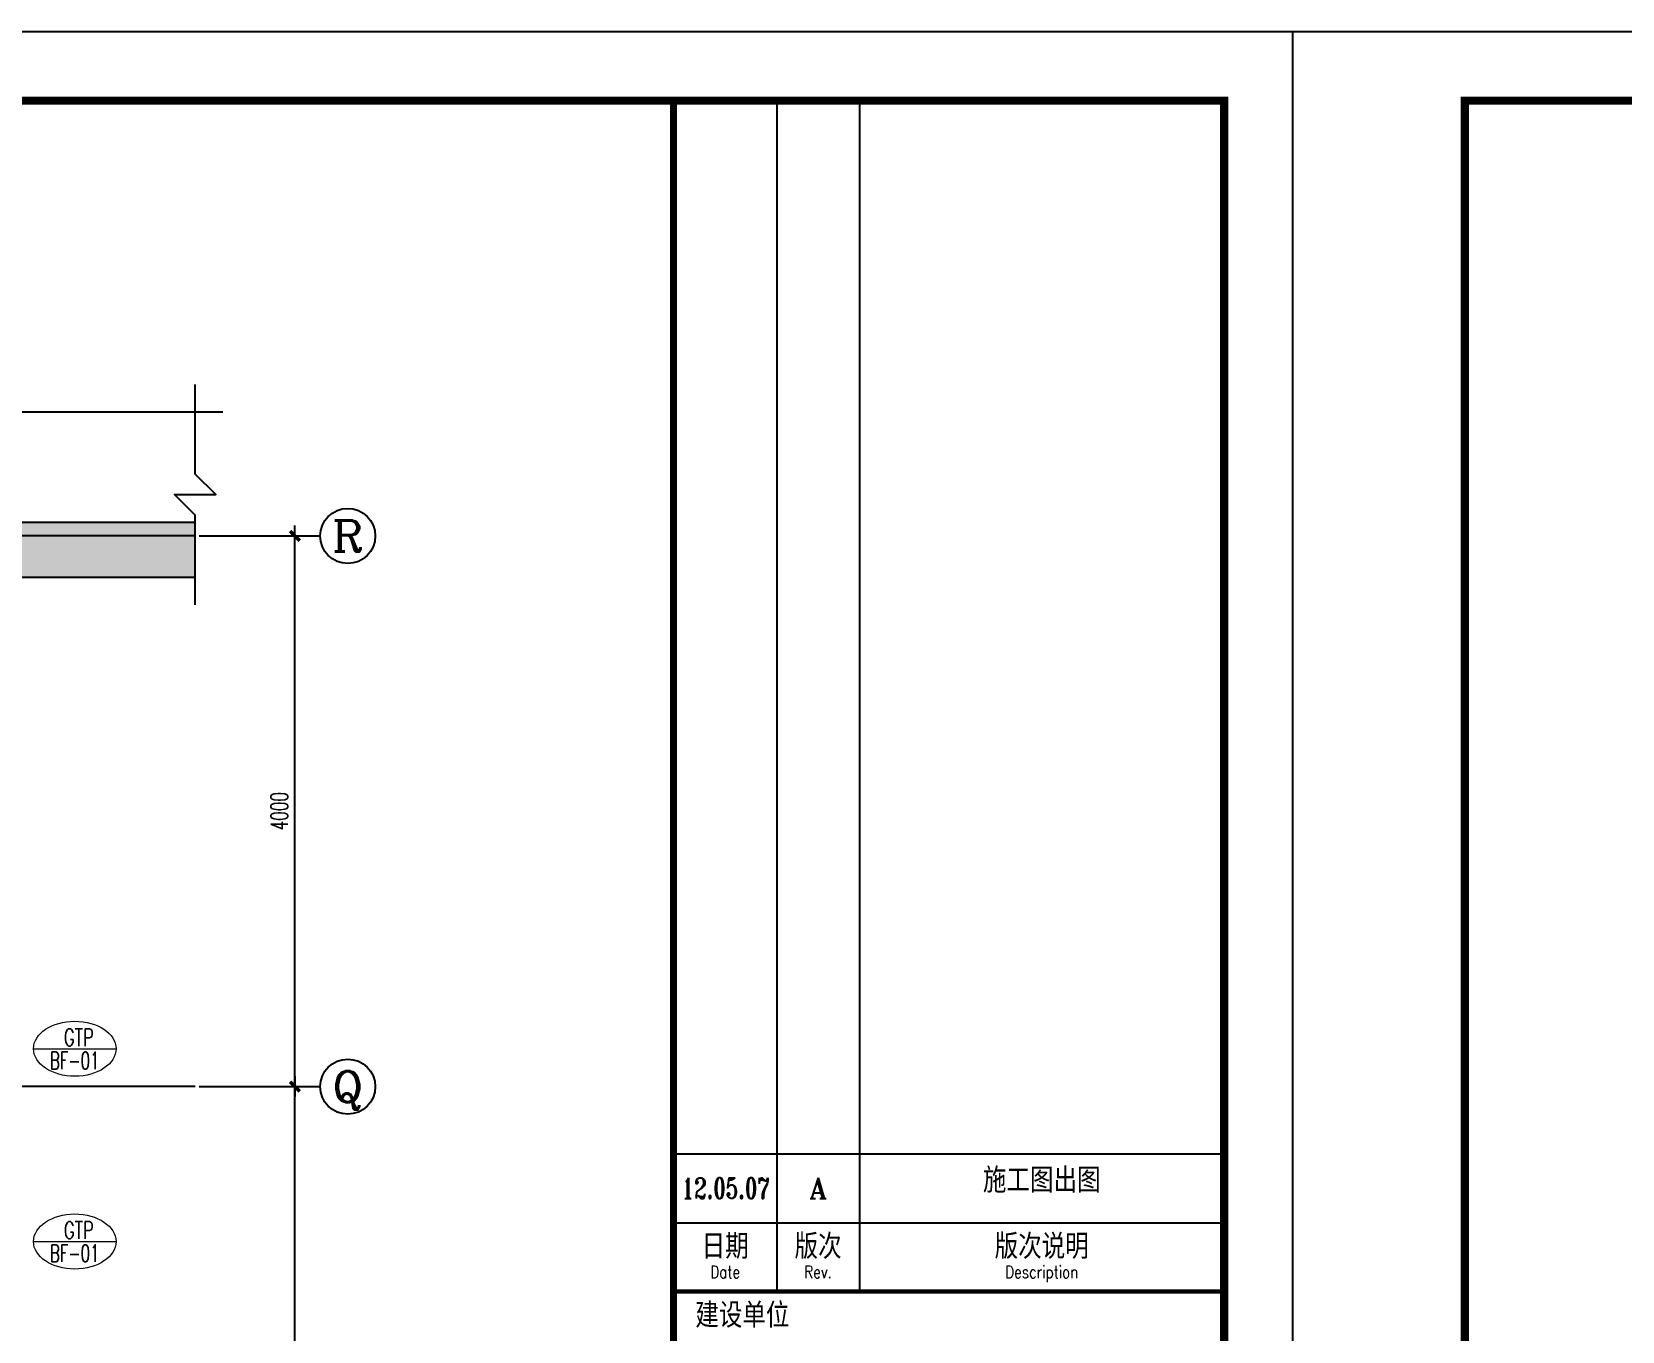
# Model space of a CAD drawing. Extents: x -345393 to -54719, y 203828 to 476815.
# Drawn here: x -312506 to -300950, y 246434 to 255872 of the extents above; entities that cross this region are included whole.
import ezdxf
from ezdxf.enums import TextEntityAlignment as Align

# ---------------------------------------------------------------- set-up
doc = ezdxf.new("R2010")
doc.units = 0
doc.header["$LTSCALE"] = 1000
doc.header["$MEASUREMENT"] = 0
doc.linetypes.add('DOTE', pattern=[2.42, 2, -0.2, 0.02, -0.2])
doc.layers.get('0').update_dxf_attribs({"color": 252, "linetype": 'CONTINUOUS'})
doc.layers.get('Defpoints').update_dxf_attribs({"color": 252, "linetype": 'CONTINUOUS'})
for name, color, linetype in [('AXIS', 252, 'CONTINUOUS'), ('AXIS_TEXT', 252, 'CONTINUOUS'), ('DOTE', 250, 'DOTE'), ('PUB_HATCH', 250, 'CONTINUOUS'), ('WALL', 252, 'CONTINUOUS'), ('图框', 252, 'CONTINUOUS'), ('暖通-水-标注', 95, 'CONTINUOUS'), ('暖通-风-标注', 160, 'CONTINUOUS')]:
    doc.layers.add(name, color=color, linetype=linetype)
doc.layers.add('暖通-水-设备型号', color=50, linetype='CONTINUOUS', lineweight=20)
doc.styles.add('_TCH_AXIS', font='COMPLEX', dxfattribs={"bigfont": 'GBCBIG'})
doc.styles.add('COMPLEX', font='COMPLEX')
doc.styles.add('HZ-ZGBZ', font='romanc.shx', dxfattribs={"width": 0.65, "bigfont": '0hztxt.shx'})
doc.styles.add('M-TEXT2', font='romanc.shx', dxfattribs={"width": 0.8, "bigfont": 'hzf.shx'})
doc.styles.add('TKZ1_tjhts.shx', font='tjromant.shx', dxfattribs={"bigfont": 'tjhts.shx'})
doc.styles.add('TKZ2_tjkts.shx', font='tjromant.shx', dxfattribs={"bigfont": 'tjkts.shx'})
doc.dimstyles.new('暖-标注50', dxfattribs={"dimscale": 0.5, "dimtxt": 250, "dimasz": 1, "dimexe": 150, "dimexo": 150, "dimgap": 100, "dimtad": 1, "dimdec": 0, "dimdsep": 46, "dimtxsty": 'HZ-ZGBZ', "dimblk": '_DIMX', "dimcen": 0.09, "dimclrt": 7, "dimadec": 0, "dimazin": 0, "dimtfac": 1, "dimtdec": 0, "dimtix": 1, "dimtmove": 2, "dimatfit": 3, "dimldrblk": '_DIMX', "dimfxl": 0, "dimtolj": 1, "dimtzin": 0, "dimarcsym": 0})

# ---------------------------------------------------------------- blocks, each defined once
blk = doc.blocks.new('TJAD_TK_A1')
for p, q in [((1266.38, 940.45), (1266.38, 767.45)), ((1278.38, 940.45), (1278.38, 767.45)), ((1251.38, 777.45), (1263.38, 777.45)), ((1251.38, 777.45), (1331.38, 777.45)), ((1251.38, 767.45), (1331.38, 767.45))]:
    blk.add_line(p, q)
for points, const_width in [([(1251.38, 940.45), (1251.38, 366.45)], 1), ([(1251.38, 767.45), (1331.38, 767.45)], 0.6)]:
    blk.add_lwpolyline(points, dxfattribs=dict(const_width=const_width))
at = {"layer": '图框'}
for p, q in [((1341.38, 950.45), (500.38, 950.45)), ((500.38, 356.45), (500.38, 950.45)), ((1341.38, 356.45), (1341.38, 950.45)), ((1251.38, 787.45), (1331.38, 787.45))]:
    blk.add_line(p, q, dxfattribs=at)
at = {"layer": '图框', "const_width": 1.2}
blk.add_lwpolyline([(1331.38, 940.45), (525.38, 940.45), (525.38, 366.45), (1331.38, 366.45)], close=True, dxfattribs=at)
at = {"style": 'TKZ2_tjkts.shx'}
for s, p in [('日期', (1258.88, 774)), ('版次', (1272.38, 774)), ('版次说明', (1304.88, 774)), ('建设单位', (1261.38, 764))]:
    blk.add_text(s, height=3.6, dxfattribs=at).set_placement(p, align=Align.MIDDLE_CENTER)
at = {"style": 'TKZ2_tjkts.shx', "width": 0.8}
for s, p in [('Date', (1258.88, 770.3)), ('Rev.', (1272.38, 770.3)), ('Description', (1304.88, 770.3))]:
    blk.add_text(s, height=1.8, dxfattribs=at).set_placement(p, align=Align.MIDDLE_CENTER)
at = {"layer": '图框', "style": 'TKZ1_tjhts.shx', "width": 0.7}
blk.add_text('12.05.07', height=3, dxfattribs=at).set_placement((1258.96, 782.45), align=Align.MIDDLE_CENTER)
at = {"layer": '图框', "style": 'TKZ1_tjhts.shx'}
for s, height, p in [('A', 3, (1272.38, 782.45)), ('施工图出图', 3.6, (1304.88, 783.61))]:
    blk.add_text(s, height=height, dxfattribs=at).set_placement(p, align=Align.MIDDLE_CENTER)
blk = doc.blocks.new('_DIMX')
blk.add_line((-150, 0), (150, 0))
at = {"const_width": 50}
blk.add_lwpolyline([(-70, -70), (70, 70)], dxfattribs=at)
blk = doc.blocks.new('*D109')
at = {"layer": 'Defpoints', "color": 0}
for p in [(-311318, 248211), (-310594, 248211), (-311318, 240211)]:
    blk.add_point(p, dxfattribs=at)
at = {"layer": '暖通-风-标注', "color": 0, "lineweight": -2}
for p, q in [((-311243, 248211), (-310519, 248211)), ((-310594, 240211), (-310594, 248210)), ((-311243, 240211), (-310519, 240211))]:
    blk.add_line(p, q, dxfattribs=at)
at = {"layer": '暖通-风-标注', "color": 0, "lineweight": -2, "xscale": 0.5, "yscale": 0.5, "zscale": 0.5}
for p, rotation in [((-310594, 248211), 90), ((-310594, 240211), 270)]:
    blk.add_blockref('_DIMX', p, dxfattribs=dict(at, rotation=rotation))
at = {"layer": '暖通-风-标注', "color": 7, "insert": (-310707, 244211), "char_height": 125, "attachment_point": 5, "rotation": 90, "style": 'HZ-ZGBZ'}
blk.add_mtext('\\A1;8000', dxfattribs=at)
blk = doc.blocks.new('*D110')
at = {"layer": 'Defpoints', "color": 0}
for p in [(-311318, 252211), (-310594, 252211), (-311318, 248211)]:
    blk.add_point(p, dxfattribs=at)
at = {"layer": '暖通-风-标注', "color": 0, "lineweight": -2}
for p, q in [((-311243, 252211), (-310519, 252211)), ((-310594, 248211), (-310594, 252210)), ((-311243, 248211), (-310519, 248211))]:
    blk.add_line(p, q, dxfattribs=at)
at = {"layer": '暖通-风-标注', "color": 0, "lineweight": -2, "xscale": 0.5, "yscale": 0.5, "zscale": 0.5}
for p, rotation in [((-310594, 252211), 90), ((-310594, 248211), 270)]:
    blk.add_blockref('_DIMX', p, dxfattribs=dict(at, rotation=rotation))
at = {"layer": '暖通-风-标注', "color": 7, "insert": (-310707, 250211), "char_height": 125, "attachment_point": 5, "rotation": 90, "style": 'HZ-ZGBZ'}
blk.add_mtext('\\A1;4000', dxfattribs=at)
blk = doc.blocks.new('_AXISO')
blk.add_circle((0, 0), 0.5)
at = {"layer": 'AXIS_TEXT', "style": 'COMPLEX', "width": 1.041667}
blk.add_attdef('A', text='', height=0.56, dxfattribs=at).set_placement((-0.25, -0.28), (0.25, -0.28), align=Align.FIT)
blk = doc.blocks.new('MB-EQSN-2')
blk.add_line((-600, 0), (600, 0))
blk.add_ellipse((0, 0), major_axis=(-600, 0), ratio=0.666667)
at = {"style": 'M-TEXT2', "width": 0.7}
blk.add_attdef('大设备类型', text='', height=250, dxfattribs=at).set_placement((9, 165), align=Align.MIDDLE_CENTER)
at = {"style": 'M-TEXT2', "width": 0.636448}
blk.add_attdef('大设备编号', text='', height=250, dxfattribs=at).set_placement((-361, -296), (359, -296), align=Align.FIT)

msp = doc.modelspace()

# ---------------------------------------------------------------- hatches: boundary and pattern name
at = {"layer": 'PUB_HATCH'}
msp.add_hatch(color=256, dxfattribs=at).paths.add_polyline_path([(-311318.21421, 251910.50553), (-311318.21421, 252310.50553), (-312618.20963, 252310.50553), (-312618.20963, 251910.50553)])

# ---------------------------------------------------------------- linework, layer by layer
at = {"layer": 'AXIS'}
for p, q in [((-311289.62522, 252210.50248), (-310410.13733, 252210.50248)), ((-311289.62522, 248210.50248), (-310410.13733, 248210.50248))]:
    msp.add_line(p, q, dxfattribs=at)
at = {"layer": 'DOTE'}
for p, q in [((-311318.21421, 252210.50248), (-340918.202, 252210.50248)), ((-311318.21421, 248210.50248), (-317383.11427, 248210.50248))]:
    msp.add_line(p, q, dxfattribs=at)
at = {"layer": 'WALL'}
for p, q in [((-312618.20963, 252310.50553), (-311318.21421, 252310.50553)), ((-312618.20963, 251910.50553), (-311318.21421, 251910.50553))]:
    msp.add_line(p, q, dxfattribs=at)
at = {"layer": '暖通-水-标注'}
for points in [[(-311318.21421, 251710.50553), (-311318.21421, 252360.50401), (-311468.19156, 252510.48136), (-311168.23686, 252510.52666), (-311318.21421, 252660.50401), (-311318.21421, 253310.50248)], [(-311118.21421, 253110.50248), (-325968.20811, 253110.50248), (-326118.18546, 252960.52513), (-326118.23076, 253260.47983), (-326268.20811, 253110.50248), (-341118.202, 253110.50248)]]:
    msp.add_lwpolyline(points, dxfattribs=at)

# ---------------------------------------------------------------- block references
at = {"layer": 'AXIS'}
ref = msp.add_blockref('_AXISO', (-310210.13733, 252210.50248), dxfattribs=dict(at, xscale=400, yscale=400, zscale=400))
ref.add_attrib('A', 'R', dxfattribs={"layer": 'AXIS_TEXT', "height": 226.27417, "style": '_TCH_AXIS', "width": 1.166667}).set_placement((-310323.27442, 252097.3654), (-310097.00025, 252097.3654), align=Align.FIT)
ref = msp.add_blockref('_AXISO', (-310210.13733, 248210.50248), dxfattribs=dict(at, xscale=400, yscale=400, zscale=400))
ref.add_attrib('A', 'Q', dxfattribs={"layer": 'AXIS_TEXT', "height": 226.27417, "style": '_TCH_AXIS', "width": 1.3125}).set_placement((-310323.27442, 248097.3654), (-310097.00025, 248097.3654), align=Align.FIT)
at = {"layer": '图框', "xscale": 50, "yscale": 50, "zscale": 50}
for p in [(-370411.63982, 208349.90246), (-328361.63982, 208349.90246)]:
    msp.add_blockref('TJAD_TK_A1', p, dxfattribs=at)
at = {"layer": '暖通-水-设备型号'}
ref = msp.add_blockref('MB-EQSN-2', (-312193.49766, 248485.64193), dxfattribs=dict(at, xscale=0.5, yscale=0.5))
ref.add_attrib('大设备类型', 'GTP', dxfattribs={"layer": '0', "height": 125, "style": 'M-TEXT2', "width": 0.7}).set_placement((-312164.15833, 248567.95141), align=Align.MIDDLE_CENTER)
ref.add_attrib('大设备编号', 'BF-01', dxfattribs={"layer": '0', "height": 125, "style": 'M-TEXT2', "width": 0.604626}).set_placement((-312373.7917, 248337.42338), (-312013.89539, 248337.42338), align=Align.FIT)
ref = msp.add_blockref('MB-EQSN-2', (-312193.49766, 247085.64193), dxfattribs=dict(at, xscale=0.5, yscale=0.5))
ref.add_attrib('大设备类型', 'GTP', dxfattribs={"layer": '0', "height": 125, "style": 'M-TEXT2', "width": 0.7}).set_placement((-312164.15833, 247167.95141), align=Align.MIDDLE_CENTER)
ref.add_attrib('大设备编号', 'BF-01', dxfattribs={"layer": '0', "height": 125, "style": 'M-TEXT2', "width": 0.604626}).set_placement((-312373.7917, 246937.42338), (-312013.89539, 246937.42338), align=Align.FIT)

# ---------------------------------------------------------------- dimensions: what is measured, and where the dimension line sits
at = {"layer": '暖通-风-标注'}
for p1, p2, picture, middle in [((-311318.21421, 248210.50248), (-311318.21421, 252210.50248), '*D110', (-310706.78527, 250210.50248)), ((-311318.21421, 240210.50248), (-311318.21421, 248210.50248), '*D109', (-310706.78527, 244210.50248))]:
    dim = msp.add_aligned_dim(p1=p1, p2=p2, distance=-723.92894, dimstyle='暖-标注50', dxfattribs=at)
    dim.commit()
    dim.dimension.update_dxf_attribs({"geometry": picture, "text_midpoint": middle})

doc.saveas('drawing.dxf')
